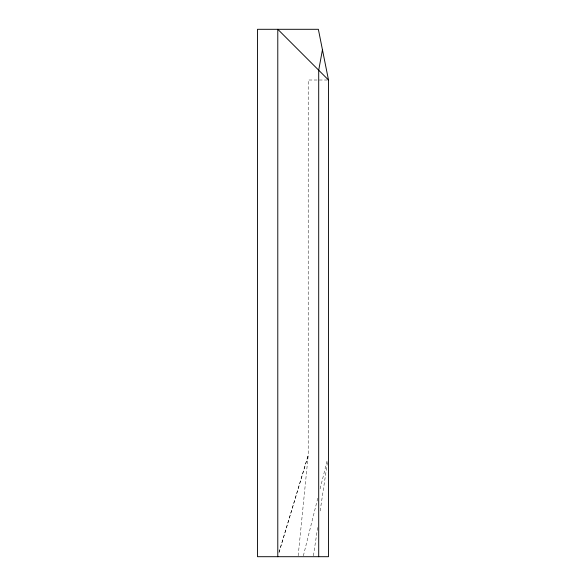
<?xml version="1.0" encoding="UTF-8"?>
<svg xmlns="http://www.w3.org/2000/svg" width="586" height="586" viewBox="0 0 586 586"><rect width="100%" height="100%" fill="white"/><g stroke="black" fill="none" stroke-linecap="round" stroke-linejoin="round"><path stroke-width="0.44" stroke-dasharray="2.93 2.2" d="M298.164 555.792L308.214 455.278L308.214 80.011L327.618 80.011M313.422 555.799L317.861 526.184M320.154 510.926L327.42 462.457M303.365 555.821L317.912 497.609M320.117 488.79L327.398 459.688M279.097 552.327L308.214 455.278L278.965 552.327"/><path stroke-width="0.88" d="M322.447 49.759L318.703 70.217L318.703 556.7M328.497 80.011L318.359 29.3L257.503 29.3L257.503 556.7L328.497 556.7L328.497 80.011L277.786 29.3L277.786 556.7"/></g></svg>
